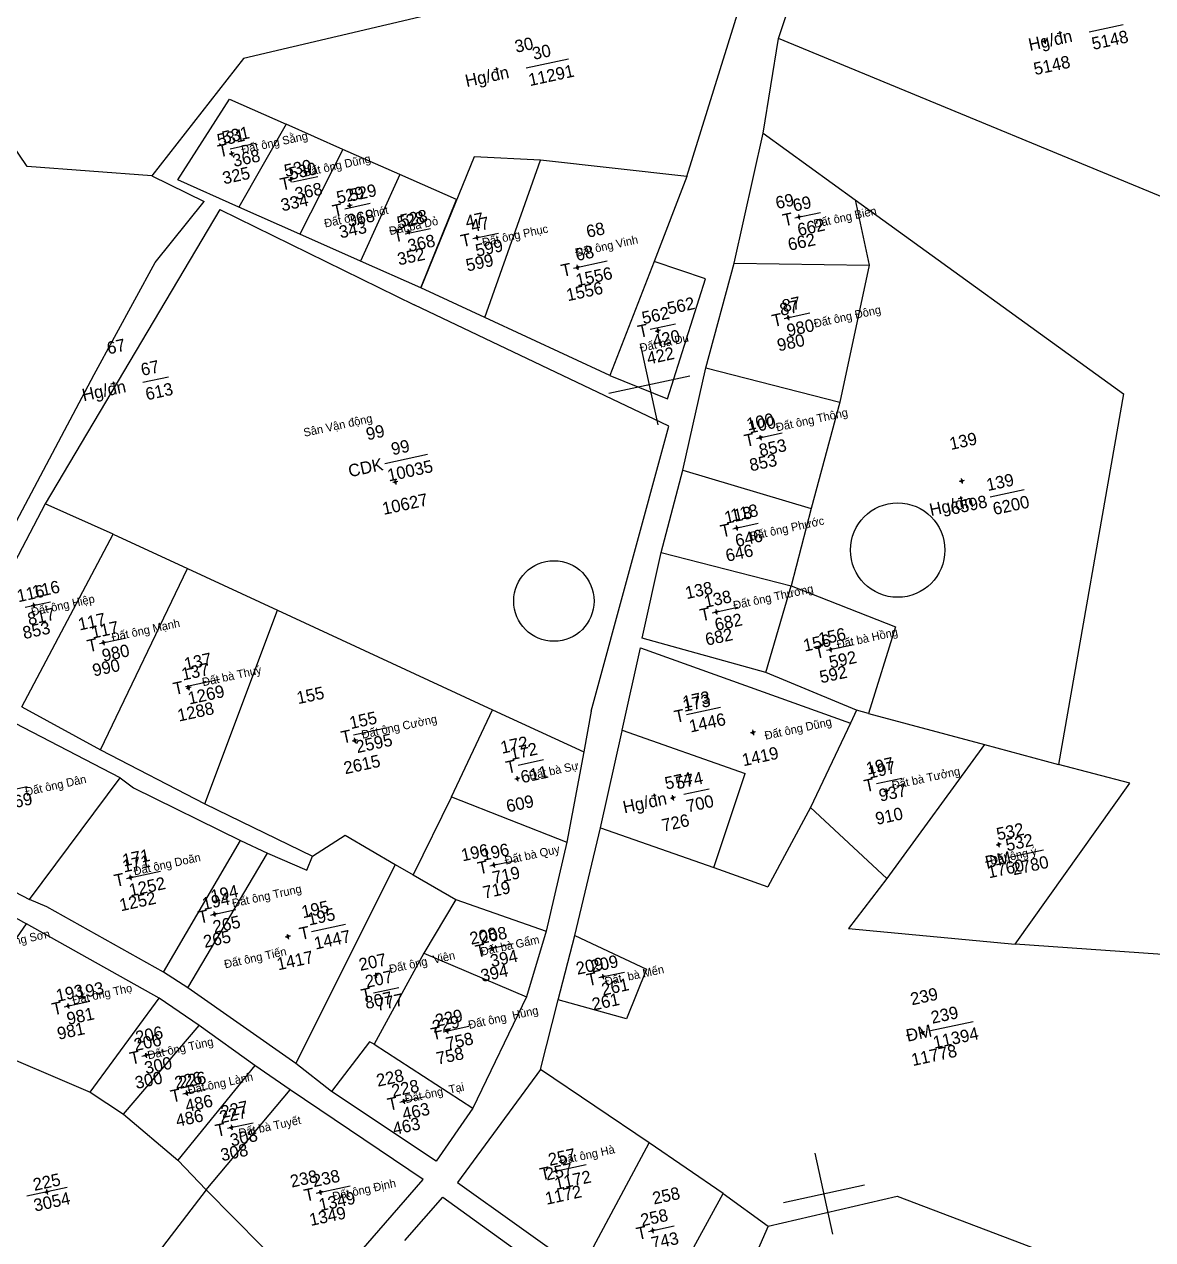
# Model space of a CAD drawing. Extents: x 537054 to 538409, y 1836408 to 1837892.
# Drawn here: x 537896.9 to 538169.6, y 1837416.8 to 1837710.4 of the extents above; entities that cross this region are included whole.
import ezdxf

# ---------------------------------------------------------------- set-up
doc = ezdxf.new("R2010")
doc.units = 0
for name, color, linetype in [('Level 11', 7, 'Continuous'), ('Level 15', 7, 'Continuous'), ('Level 2', 7, 'Continuous'), ('Level 22', 7, 'Continuous'), ('Level 45', 7, 'Continuous'), ('Level 56', 7, 'Continuous'), ('Level 63', 7, 'Continuous')]:
    doc.layers.add(name, color=color, linetype=linetype)

msp = doc.modelspace()

# ---------------------------------------------------------------- linework, layer by layer
at = {"layer": 'Level 11'}
for p, q in [((538143.23, 1837706.23), (538142.92, 1837706.16)), ((538143.47, 1837706.6), (538143.23, 1837706.23)), ((538143.23, 1837706.23), (538143.6, 1837705.99)), ((538143.4, 1837706.91), (538143.47, 1837706.6)), ((538143.83, 1837706.36), (538143.47, 1837706.6)), ((538143.6, 1837705.99), (538143.83, 1837706.36)), ((538143.6, 1837705.99), (538143.66, 1837705.68)), ((538144.14, 1837706.42), (538143.83, 1837706.36)), ((537946.75, 1837679.11), (537946.44, 1837679.05)), ((537946.99, 1837679.48), (537946.75, 1837679.11)), ((537946.75, 1837679.11), (537947.12, 1837678.88)), ((537946.92, 1837679.8), (537946.99, 1837679.48)), ((537947.36, 1837679.25), (537946.99, 1837679.48)), ((537947.12, 1837678.88), (537947.36, 1837679.25)), ((537947.12, 1837678.88), (537947.19, 1837678.56)), ((537947.67, 1837679.31), (537947.36, 1837679.25)), ((537961.03, 1837672.81), (537960.71, 1837672.75)), ((537961.26, 1837673.18), (537961.03, 1837672.81)), ((537961.03, 1837672.81), (537961.39, 1837672.58)), ((537961.2, 1837673.49), (537961.26, 1837673.18)), ((537961.63, 1837672.95), (537961.26, 1837673.18)), ((537961.39, 1837672.58), (537961.63, 1837672.95)), ((537961.39, 1837672.58), (537961.46, 1837672.27)), ((537961.94, 1837673.01), (537961.63, 1837672.95)), ((537975.27, 1837666.54), (537974.96, 1837666.47)), ((537975.51, 1837666.91), (537975.27, 1837666.54)), ((537975.27, 1837666.54), (537975.64, 1837666.3)), ((537975.44, 1837667.21), (537975.51, 1837666.91)), ((537975.88, 1837666.67), (537975.51, 1837666.91)), ((537975.64, 1837666.3), (537975.88, 1837666.67)), ((537975.64, 1837666.3), (537975.7, 1837666)), ((537976.19, 1837666.74), (537975.88, 1837666.67)), ((538083.84, 1837663.8), (538083.54, 1837663.73)), ((538084.08, 1837664.17), (538083.84, 1837663.8)), ((538083.84, 1837663.8), (538084.21, 1837663.56)), ((538084.01, 1837664.48), (538084.08, 1837664.17)), ((538084.45, 1837663.93), (538084.08, 1837664.17)), ((538084.21, 1837663.56), (538084.45, 1837663.93)), ((538084.21, 1837663.56), (538084.28, 1837663.25)), ((538084.75, 1837664), (538084.45, 1837663.93)), ((537989.47, 1837660.27), (537989.16, 1837660.2)), ((537989.71, 1837660.63), (537989.47, 1837660.27)), ((537989.47, 1837660.27), (537989.84, 1837660.03)), ((537989.64, 1837660.95), (537989.71, 1837660.63)), ((537990.08, 1837660.4), (537989.71, 1837660.63)), ((537989.84, 1837660.03), (537990.08, 1837660.4)), ((537990.39, 1837660.46), (537990.08, 1837660.4)), ((537989.84, 1837660.03), (537989.91, 1837659.72)), ((538006.04, 1837658.8), (538005.72, 1837658.73)), ((538006.28, 1837659.17), (538006.04, 1837658.8)), ((538006.04, 1837658.8), (538006.41, 1837658.56)), ((538006.21, 1837659.47), (538006.28, 1837659.17)), ((538006.64, 1837658.93), (538006.28, 1837659.17)), ((538006.41, 1837658.56), (538006.64, 1837658.93)), ((538006.41, 1837658.56), (538006.47, 1837658.26)), ((538006.96, 1837659), (538006.64, 1837658.93)), ((538030.3, 1837651.62), (538029.99, 1837651.55)), ((538030.54, 1837651.98), (538030.3, 1837651.62)), ((538030.3, 1837651.62), (538030.67, 1837651.38)), ((538030.47, 1837652.29), (538030.54, 1837651.98)), ((538030.91, 1837651.75), (538030.54, 1837651.98)), ((538030.67, 1837651.38), (538030.91, 1837651.75)), ((538031.22, 1837651.81), (538030.91, 1837651.75)), ((538030.67, 1837651.38), (538030.73, 1837651.08)), ((538081.48, 1837639.87), (538081.24, 1837639.5)), ((538081.41, 1837640.19), (538081.48, 1837639.87)), ((538081.85, 1837639.63), (538081.48, 1837639.87)), ((538049.92, 1837636.99), (538049.98, 1837636.68)), ((538081.24, 1837639.5), (538080.93, 1837639.44)), ((538081.24, 1837639.5), (538081.61, 1837639.27)), ((538081.61, 1837639.27), (538081.85, 1837639.63)), ((538081.61, 1837639.27), (538081.68, 1837638.95)), ((538082.16, 1837639.7), (538081.85, 1837639.63)), ((538049.75, 1837636.32), (538049.43, 1837636.25)), ((538049.98, 1837636.68), (538049.75, 1837636.32)), ((538049.75, 1837636.32), (538050.11, 1837636.08)), ((538050.35, 1837636.45), (538049.98, 1837636.68)), ((538050.11, 1837636.08), (538050.35, 1837636.45)), ((538050.11, 1837636.08), (538050.18, 1837635.77)), ((538050.67, 1837636.51), (538050.35, 1837636.45)), ((538074.55, 1837610.52), (538074.24, 1837610.45)), ((538074.79, 1837610.89), (538074.55, 1837610.52)), ((538074.55, 1837610.52), (538074.92, 1837610.28)), ((538074.72, 1837611.2), (538074.79, 1837610.89)), ((538075.15, 1837610.65), (538074.79, 1837610.89)), ((538074.92, 1837610.28), (538075.15, 1837610.65)), ((538075.47, 1837610.72), (538075.15, 1837610.65)), ((538074.92, 1837610.28), (538074.98, 1837609.97)), ((537986.32, 1837599.78), (537986.02, 1837599.71)), ((537986.56, 1837600.15), (537986.32, 1837599.78)), ((537986.32, 1837599.78), (537986.69, 1837599.54)), ((537986.49, 1837600.46), (537986.56, 1837600.15)), ((537986.92, 1837599.91), (537986.56, 1837600.15)), ((537986.69, 1837599.54), (537986.92, 1837599.91)), ((537986.69, 1837599.54), (537986.75, 1837599.23)), ((537987.23, 1837599.97), (537986.92, 1837599.91)), ((538123.18, 1837600.03), (538122.86, 1837599.97)), ((538123.41, 1837600.4), (538123.18, 1837600.03)), ((538123.18, 1837600.03), (538123.54, 1837599.8)), ((538123.35, 1837600.71), (538123.41, 1837600.4)), ((538123.78, 1837600.17), (538123.41, 1837600.4)), ((538123.54, 1837599.8), (538123.78, 1837600.17)), ((538123.54, 1837599.8), (538123.61, 1837599.49)), ((538124.1, 1837600.23), (538123.78, 1837600.17)), ((538068.8, 1837588.68), (538068.49, 1837588.62)), ((538069.03, 1837589.05), (538068.8, 1837588.68)), ((538068.8, 1837588.68), (538069.17, 1837588.45)), ((538068.97, 1837589.35), (538069.03, 1837589.05)), ((538069.4, 1837588.81), (538069.03, 1837589.05)), ((538069.17, 1837588.45), (538069.4, 1837588.81)), ((538069.17, 1837588.45), (538069.23, 1837588.14)), ((538069.71, 1837588.88), (538069.4, 1837588.81)), ((537898.93, 1837570.01), (537898.63, 1837569.94)), ((537899.17, 1837570.37), (537898.93, 1837570.01)), ((537898.93, 1837570.01), (537899.3, 1837569.77)), ((537899.1, 1837570.69), (537899.17, 1837570.37)), ((537899.54, 1837570.14), (537899.17, 1837570.37)), ((537899.3, 1837569.77), (537899.54, 1837570.14)), ((537899.3, 1837569.77), (537899.37, 1837569.46)), ((537899.84, 1837570.2), (537899.54, 1837570.14)), ((538063.87, 1837568.41), (538063.56, 1837568.34)), ((538064.1, 1837568.77), (538063.87, 1837568.41)), ((538063.87, 1837568.41), (538064.23, 1837568.17)), ((538064.04, 1837569.08), (538064.1, 1837568.77)), ((538064.47, 1837568.54), (538064.1, 1837568.77)), ((538064.23, 1837568.17), (538064.47, 1837568.54)), ((538064.23, 1837568.17), (538064.3, 1837567.86)), ((538064.77, 1837568.6), (538064.47, 1837568.54)), ((537915.78, 1837560.97), (537915.48, 1837560.9)), ((537916.02, 1837561.34), (537915.78, 1837560.97)), ((537915.78, 1837560.97), (537916.15, 1837560.73)), ((537915.95, 1837561.64), (537916.02, 1837561.34)), ((537916.39, 1837561.1), (537916.02, 1837561.34)), ((537916.15, 1837560.73), (537916.39, 1837561.1)), ((537916.15, 1837560.73), (537916.21, 1837560.43)), ((537916.69, 1837561.16), (537916.39, 1837561.1)), ((538091.49, 1837559.33), (538091.18, 1837559.26)), ((538091.73, 1837559.7), (538091.49, 1837559.33)), ((538091.49, 1837559.33), (538091.86, 1837559.09)), ((538091.66, 1837560), (538091.73, 1837559.7)), ((538092.1, 1837559.46), (538091.73, 1837559.7)), ((538091.86, 1837559.09), (538092.1, 1837559.46)), ((538091.86, 1837559.09), (538091.93, 1837558.79)), ((538092.41, 1837559.53), (538092.1, 1837559.46)), ((537936.32, 1837550.08), (537936.02, 1837550.01)), ((537936.56, 1837550.45), (537936.32, 1837550.08)), ((537936.32, 1837550.08), (537936.69, 1837549.84)), ((537936.49, 1837550.75), (537936.56, 1837550.45)), ((537936.93, 1837550.21), (537936.56, 1837550.45)), ((537936.69, 1837549.84), (537936.93, 1837550.21)), ((537936.69, 1837549.84), (537936.75, 1837549.54)), ((537937.23, 1837550.27), (537936.93, 1837550.21)), ((538072.92, 1837539.98), (538072.99, 1837539.66)), ((537976.5, 1837537.36), (537976.19, 1837537.29)), ((537976.74, 1837537.73), (537976.5, 1837537.36)), ((537976.5, 1837537.36), (537976.87, 1837537.12)), ((537976.67, 1837538.04), (537976.74, 1837537.73)), ((537977.11, 1837537.49), (537976.74, 1837537.73)), ((537976.87, 1837537.12), (537977.11, 1837537.49)), ((537976.87, 1837537.12), (537976.94, 1837536.81)), ((537977.42, 1837537.56), (537977.11, 1837537.49)), ((538072.75, 1837539.29), (538072.45, 1837539.23)), ((538072.99, 1837539.66), (538072.75, 1837539.29)), ((538072.75, 1837539.29), (538073.12, 1837539.06)), ((538073.35, 1837539.43), (538072.99, 1837539.66)), ((538073.12, 1837539.06), (538073.35, 1837539.43)), ((538073.12, 1837539.06), (538073.18, 1837538.74)), ((538073.66, 1837539.49), (538073.35, 1837539.43)), ((538016.01, 1837528.49), (538015.77, 1837528.12)), ((538015.94, 1837528.8), (538016.01, 1837528.49)), ((538016.38, 1837528.25), (538016.01, 1837528.49)), ((538016.14, 1837527.88), (538016.38, 1837528.25)), ((538016.69, 1837528.32), (538016.38, 1837528.25)), ((538015.77, 1837528.12), (538015.46, 1837528.05)), ((538015.77, 1837528.12), (538016.14, 1837527.88)), ((538016.14, 1837527.88), (538016.21, 1837527.57)), ((538105.22, 1837525.49), (538104.99, 1837525.12)), ((538105.16, 1837525.8), (538105.22, 1837525.49)), ((538105.59, 1837525.25), (538105.22, 1837525.49)), ((538105.35, 1837524.88), (538105.59, 1837525.25)), ((538105.9, 1837525.31), (538105.59, 1837525.25)), ((538053.36, 1837523.51), (538053.06, 1837523.44)), ((538053.6, 1837523.88), (538053.36, 1837523.51)), ((538053.36, 1837523.51), (538053.73, 1837523.27)), ((538053.53, 1837524.19), (538053.6, 1837523.88)), ((538053.97, 1837523.64), (538053.6, 1837523.88)), ((538053.73, 1837523.27), (538053.97, 1837523.64)), ((538053.73, 1837523.27), (538053.8, 1837522.96)), ((538054.27, 1837523.7), (538053.97, 1837523.64)), ((538104.99, 1837525.12), (538104.68, 1837525.05)), ((538104.99, 1837525.12), (538105.35, 1837524.88)), ((538105.35, 1837524.88), (538105.42, 1837524.57)), ((538132.08, 1837512.22), (538131.78, 1837512.15)), ((538132.32, 1837512.58), (538132.08, 1837512.22)), ((538132.08, 1837512.22), (538132.45, 1837511.98)), ((538132.25, 1837512.89), (538132.32, 1837512.58)), ((538132.69, 1837512.35), (538132.32, 1837512.58)), ((538132.45, 1837511.98), (538132.69, 1837512.35)), ((538132.45, 1837511.98), (538132.51, 1837511.67)), ((538132.99, 1837512.41), (538132.69, 1837512.35)), ((538010.36, 1837507.66), (538010.12, 1837507.29)), ((538010.29, 1837507.96), (538010.36, 1837507.66)), ((538010.73, 1837507.42), (538010.36, 1837507.66)), ((537922.47, 1837504.94), (537922.54, 1837504.63)), ((538010.12, 1837507.29), (538009.81, 1837507.22)), ((538010.12, 1837507.29), (538010.49, 1837507.05)), ((538010.49, 1837507.05), (538010.73, 1837507.42)), ((538010.49, 1837507.05), (538010.56, 1837506.75)), ((538011.04, 1837507.49), (538010.73, 1837507.42)), ((537922.3, 1837504.26), (537921.99, 1837504.19)), ((537922.54, 1837504.63), (537922.3, 1837504.26)), ((537922.3, 1837504.26), (537922.67, 1837504.02)), ((537922.91, 1837504.39), (537922.54, 1837504.63)), ((537922.67, 1837504.02), (537922.91, 1837504.39)), ((537922.67, 1837504.02), (537922.74, 1837503.71)), ((537923.22, 1837504.46), (537922.91, 1837504.39)), ((537942.76, 1837496.08), (537942.83, 1837495.78)), ((537942.59, 1837495.41), (537942.28, 1837495.34)), ((537942.83, 1837495.78), (537942.59, 1837495.41)), ((537942.59, 1837495.41), (537942.96, 1837495.17)), ((537943.19, 1837495.54), (537942.83, 1837495.78)), ((537942.96, 1837495.17), (537943.19, 1837495.54)), ((537942.96, 1837495.17), (537943.02, 1837494.87)), ((537943.51, 1837495.61), (537943.19, 1837495.54)), ((537960.32, 1837489.99), (537960.02, 1837489.92)), ((537960.56, 1837490.36), (537960.32, 1837489.99)), ((537960.32, 1837489.99), (537960.69, 1837489.75)), ((537960.49, 1837490.66), (537960.56, 1837490.36)), ((537960.93, 1837490.12), (537960.56, 1837490.36)), ((537960.69, 1837489.75), (537960.93, 1837490.12)), ((537961.23, 1837490.19), (537960.93, 1837490.12)), ((537960.69, 1837489.75), (537960.76, 1837489.45)), ((538009.59, 1837487.19), (538009.28, 1837487.13)), ((538009.83, 1837487.56), (538009.59, 1837487.19)), ((538009.59, 1837487.19), (538009.96, 1837486.96)), ((538009.76, 1837487.87), (538009.83, 1837487.56)), ((538010.2, 1837487.32), (538009.83, 1837487.56)), ((538009.96, 1837486.96), (538010.2, 1837487.32)), ((538010.51, 1837487.39), (538010.2, 1837487.32)), ((538009.96, 1837486.96), (538010.03, 1837486.64)), ((537981.78, 1837481.3), (537981.84, 1837481)), ((537981.61, 1837480.63), (537981.29, 1837480.56)), ((537981.84, 1837481), (537981.61, 1837480.63)), ((537981.61, 1837480.63), (537981.97, 1837480.39)), ((537982.21, 1837480.76), (537981.84, 1837481)), ((537981.97, 1837480.39), (537982.21, 1837480.76)), ((537981.97, 1837480.39), (537982.04, 1837480.09)), ((537982.52, 1837480.83), (537982.21, 1837480.76)), ((538036.49, 1837480.28), (538036.18, 1837480.22)), ((538036.72, 1837480.65), (538036.49, 1837480.28)), ((538036.49, 1837480.28), (538036.85, 1837480.05)), ((538036.66, 1837480.95), (538036.72, 1837480.65)), ((538037.09, 1837480.41), (538036.72, 1837480.65)), ((538036.85, 1837480.05), (538037.09, 1837480.41)), ((538036.85, 1837480.05), (538036.92, 1837479.74)), ((538037.39, 1837480.48), (538037.09, 1837480.41)), ((537907.26, 1837473.22), (537906.96, 1837473.16)), ((537907.5, 1837473.59), (537907.26, 1837473.22)), ((537907.26, 1837473.22), (537907.63, 1837472.99)), ((537907.43, 1837473.91), (537907.5, 1837473.59)), ((537907.87, 1837473.36), (537907.5, 1837473.59)), ((537907.63, 1837472.99), (537907.87, 1837473.36)), ((537907.63, 1837472.99), (537907.7, 1837472.67)), ((537908.17, 1837473.42), (537907.87, 1837473.36)), ((537998.88, 1837467.21), (537998.57, 1837467.15)), ((537999.11, 1837467.58), (537998.88, 1837467.21)), ((537998.88, 1837467.21), (537999.24, 1837466.97)), ((537999.05, 1837467.88), (537999.11, 1837467.58)), ((537999.48, 1837467.34), (537999.11, 1837467.58)), ((537999.24, 1837466.97), (537999.48, 1837467.34)), ((537999.24, 1837466.97), (537999.31, 1837466.67)), ((537999.79, 1837467.41), (537999.48, 1837467.34)), ((538113.66, 1837466.87), (538113.35, 1837466.8)), ((538113.9, 1837467.24), (538113.66, 1837466.87)), ((538113.66, 1837466.87), (538114.03, 1837466.63)), ((538113.84, 1837467.54), (538113.9, 1837467.24)), ((538114.27, 1837467), (538113.9, 1837467.24)), ((538114.03, 1837466.63), (538114.27, 1837467)), ((538114.03, 1837466.63), (538114.1, 1837466.33)), ((538114.58, 1837467.07), (538114.27, 1837467)), ((537926.06, 1837461.33), (537925.75, 1837461.27)), ((537926.29, 1837461.7), (537926.06, 1837461.33)), ((537926.06, 1837461.33), (537926.43, 1837461.1)), ((537926.23, 1837462), (537926.29, 1837461.7)), ((537926.66, 1837461.46), (537926.29, 1837461.7)), ((537926.43, 1837461.1), (537926.66, 1837461.46)), ((537926.43, 1837461.1), (537926.49, 1837460.79)), ((537926.97, 1837461.53), (537926.66, 1837461.46)), ((537935.91, 1837452.18), (537935.61, 1837452.11)), ((537936.15, 1837452.54), (537935.91, 1837452.18)), ((537935.91, 1837452.18), (537936.28, 1837451.94)), ((537936.08, 1837452.86), (537936.15, 1837452.54)), ((537936.52, 1837452.31), (537936.15, 1837452.54)), ((537936.28, 1837451.94), (537936.52, 1837452.31)), ((537936.28, 1837451.94), (537936.35, 1837451.63)), ((537936.82, 1837452.37), (537936.52, 1837452.31)), ((537988.35, 1837450.22), (537988.04, 1837450.15)), ((537988.58, 1837450.59), (537988.35, 1837450.22)), ((537988.35, 1837450.22), (537988.71, 1837449.98)), ((537988.52, 1837450.9), (537988.58, 1837450.59)), ((537988.95, 1837450.35), (537988.58, 1837450.59)), ((537988.71, 1837449.98), (537988.95, 1837450.35)), ((537988.71, 1837449.98), (537988.78, 1837449.67)), ((537989.25, 1837450.41), (537988.95, 1837450.35)), ((537946.75, 1837443.89), (537946.44, 1837443.82)), ((537946.98, 1837444.25), (537946.75, 1837443.89)), ((537946.75, 1837443.89), (537947.11, 1837443.65)), ((537946.92, 1837444.56), (537946.98, 1837444.25)), ((537947.35, 1837444.02), (537946.98, 1837444.25)), ((537947.11, 1837443.65), (537947.35, 1837444.02)), ((537947.11, 1837443.65), (537947.18, 1837443.34)), ((537947.65, 1837444.08), (537947.35, 1837444.02)), ((538025.17, 1837433.37), (538024.87, 1837433.3)), ((538025.41, 1837433.74), (538025.17, 1837433.37)), ((538025.17, 1837433.37), (538025.54, 1837433.13)), ((538025.34, 1837434.05), (538025.41, 1837433.74)), ((538025.78, 1837433.5), (538025.41, 1837433.74)), ((538025.54, 1837433.13), (538025.78, 1837433.5)), ((538025.54, 1837433.13), (538025.61, 1837432.82)), ((538026.08, 1837433.56), (538025.78, 1837433.5)), ((537902.34, 1837428.64), (537902.1, 1837428.27)), ((537902.28, 1837428.94), (537902.34, 1837428.64)), ((537902.71, 1837428.4), (537902.34, 1837428.64)), ((537902.47, 1837428.04), (537902.71, 1837428.4)), ((537903.02, 1837428.47), (537902.71, 1837428.4)), ((537968.43, 1837428.61), (537968.19, 1837428.24)), ((537968.36, 1837428.91), (537968.43, 1837428.61)), ((537968.8, 1837428.37), (537968.43, 1837428.61)), ((537968.56, 1837428), (537968.8, 1837428.37)), ((537969.1, 1837428.43), (537968.8, 1837428.37)), ((537902.1, 1837428.27), (537901.79, 1837428.21)), ((537902.1, 1837428.27), (537902.47, 1837428.04)), ((537902.47, 1837428.04), (537902.54, 1837427.73)), ((537968.19, 1837428.24), (537967.89, 1837428.17)), ((537968.19, 1837428.24), (537968.56, 1837428)), ((537968.56, 1837428), (537968.62, 1837427.7)), ((538048.66, 1837419.67), (538048.73, 1837419.35)), ((538048.49, 1837418.99), (538048.19, 1837418.92)), ((538048.73, 1837419.35), (538048.49, 1837418.99)), ((538048.49, 1837418.99), (538048.86, 1837418.75)), ((538049.1, 1837419.12), (538048.73, 1837419.35)), ((538048.86, 1837418.75), (538049.1, 1837419.12)), ((538048.86, 1837418.75), (538048.93, 1837418.44)), ((538049.4, 1837419.18), (538049.1, 1837419.12))]:
    msp.add_line(p, q, dxfattribs=at)
for centre in [(538143.53, 1837706.29), (537947.06, 1837679.18), (537961.33, 1837672.88), (537975.57, 1837666.6), (538084.15, 1837663.87), (537989.78, 1837660.33), (538006.34, 1837658.86), (538030.6, 1837651.68), (538081.55, 1837639.57), (538050.05, 1837636.38), (538074.85, 1837610.58), (537986.62, 1837599.84), (538123.48, 1837600.1), (538069.1, 1837588.75), (537899.24, 1837570.07), (538064.17, 1837568.47), (537916.08, 1837561.03), (538091.8, 1837559.4), (537936.62, 1837550.14), (537976.8, 1837537.42), (538073.05, 1837539.36), (538016.08, 1837528.18), (538105.29, 1837525.18), (538053.67, 1837523.57), (538132.38, 1837512.28), (538010.43, 1837507.35), (537922.61, 1837504.32), (537942.89, 1837495.47), (537960.62, 1837490.05), (538009.89, 1837487.26), (537981.91, 1837480.7), (538036.79, 1837480.35), (537907.57, 1837473.29), (537999.18, 1837467.28), (538113.97, 1837466.93), (537926.36, 1837461.4), (537936.21, 1837452.24), (537988.65, 1837450.28), (537947.05, 1837443.95), (538025.47, 1837433.43), (537902.41, 1837428.34), (537968.49, 1837428.3), (538048.79, 1837419.05)]:
    msp.add_circle(centre, 0.075, dxfattribs=at)
at = {"layer": 'Level 15'}
for p, q in [((538154.29, 1837708.62), (538162.5, 1837710.39)), ((538018.18, 1837699.87), (538028.45, 1837702.08)), ((537946.7, 1837680.34), (537952.85, 1837681.67)), ((537961.72, 1837672.33), (537967.88, 1837673.66)), ((537974.38, 1837665.86), (537980.53, 1837667.18)), ((538083.17, 1837663.65), (538089.33, 1837664.98)), ((537988.98, 1837659.8), (537995.14, 1837661.13)), ((538005.36, 1837658.65), (538011.52, 1837659.98)), ((538029.62, 1837651.48), (538037.83, 1837653.25)), ((538080.58, 1837639.36), (538086.74, 1837640.69)), ((538048.17, 1837636.77), (538054.33, 1837638.1)), ((537925.62, 1837623.97), (537931.77, 1837625.3)), ((538073.88, 1837610.38), (538080.04, 1837611.71)), ((537984.07, 1837604.36), (537994.34, 1837606.57)), ((538130.38, 1837596.25), (538138.59, 1837598.02)), ((538068.12, 1837588.55), (538074.28, 1837589.88)), ((537897.13, 1837569.62), (537903.29, 1837570.95)), ((538063.19, 1837568.27), (538069.35, 1837569.6)), ((537915.11, 1837560.82), (537921.26, 1837562.15)), ((538090.82, 1837559.2), (538096.97, 1837560.52)), ((537935.88, 1837550.48), (537944.1, 1837552.26)), ((538056.99, 1837543.73), (538065.2, 1837545.5)), ((537976.46, 1837538.75), (537984.68, 1837540.53)), ((538016.28, 1837531.48), (538022.43, 1837532.81)), ((538102.85, 1837527.02), (538109, 1837528.35)), ((537889.46, 1837524.54), (537897.67, 1837526.32)), ((538056.3, 1837524.43), (538062.45, 1837525.76)), ((538135.05, 1837509.23), (538143.26, 1837511.01)), ((538009.46, 1837507.14), (538015.62, 1837508.47)), ((537921.63, 1837504.12), (537929.84, 1837505.89)), ((537941.91, 1837495.26), (537948.07, 1837496.59)), ((537966.37, 1837491.3), (537974.58, 1837493.07)), ((538008.93, 1837487.05), (538015.08, 1837488.38)), ((538035.81, 1837480.15), (538041.97, 1837481.48)), ((537981.31, 1837476.45), (537987.47, 1837477.78)), ((537906.59, 1837473.09), (537912.75, 1837474.42)), ((538115.93, 1837467.36), (538126.2, 1837469.57)), ((537998.2, 1837467.07), (538004.36, 1837468.4)), ((537925.38, 1837461.19), (537931.54, 1837462.52)), ((537935.23, 1837452.04), (537941.39, 1837453.37)), ((537987.67, 1837450.08), (537993.83, 1837451.41)), ((537946.08, 1837443.74), (537952.24, 1837445.07)), ((538024.49, 1837433.23), (538032.7, 1837435.01)), ((537967.51, 1837428.1), (537975.72, 1837429.88)), ((538047.82, 1837418.85), (538053.98, 1837420.18))]:
    msp.add_line(p, q, dxfattribs=at)
at = {"layer": 'Level 22'}
msp.add_line((537897.57, 1837427.4), (537907.33, 1837429.5), dxfattribs=at)
for points in [[(538079.16, 1837706.98), (538088, 1837733.28), (538182.27, 1837733.78), (538191.92, 1837660.44), (538079.16, 1837706.98)], [(538057.08, 1837673.67), (538075.07, 1837731.59), (537949.91, 1837702.16)], [(538075.48, 1837684.09), (538079.16, 1837706.98)], [(537949.91, 1837702.16), (537927.75, 1837673.8)], [(537927.75, 1837673.8), (537897.64, 1837676.03), (537887.34, 1837691.23)], [(537948.82, 1837666.28), (537934.05, 1837672.85), (537946.5, 1837692.35), (537960.22, 1837686.28)], [(537960.22, 1837686.28), (537948.82, 1837666.28)], [(537973.94, 1837680.21), (537960.22, 1837686.28)], [(538068.49, 1837652.75), (538075.48, 1837684.09)], [(538075.48, 1837684.09), (538097.74, 1837668.05)], [(537973.94, 1837680.21), (537963.53, 1837659.74)], [(537987.65, 1837674.14), (537973.94, 1837680.21)], [(538021.69, 1837677.58), (538005.67, 1837678.39), (537992.8, 1837646.72)], [(538008.22, 1837639.61), (538021.69, 1837677.58)], [(538057.08, 1837673.67), (538021.69, 1837677.58)], [(537927.75, 1837673.8), (537940.4, 1837667.59)], [(537987.65, 1837674.14), (537978.19, 1837653.22)], [(537992.8, 1837646.72), (538001.37, 1837668.07), (537987.65, 1837674.14)], [(538057.08, 1837673.67), (538049.13, 1837653.15)], [(537888.56, 1837578.24), (537913.85, 1837625.86), (537928.57, 1837652.87), (537940.4, 1837667.59)], [(537963.53, 1837659.74), (537948.82, 1837666.28)], [(538097.74, 1837668.05), (538101.12, 1837652.24)], [(538097.74, 1837668.05), (538162.56, 1837621.16), (538146.84, 1837531.65)], [(537944.23, 1837665.71), (537902, 1837594.6)], [(537944.23, 1837665.71), (537991.15, 1837642.66)], [(537978.19, 1837653.22), (537963.53, 1837659.74)], [(537992.8, 1837646.72), (537978.19, 1837653.22)], [(538049.13, 1837653.15), (538038.45, 1837625.57)], [(538038.45, 1837625.57), (538052.35, 1837619.91), (538061.57, 1837648.93), (538049.13, 1837653.15)], [(538061.63, 1837627.47), (538068.49, 1837652.75)], [(538068.49, 1837652.75), (538101.12, 1837652.24)], [(538101.12, 1837652.24), (538094.03, 1837619.15)], [(538008.22, 1837639.61), (537992.8, 1837646.72)], [(538033.96, 1837544.49), (538052.7, 1837613.37), (537991.15, 1837642.66)], [(538038.45, 1837625.57), (538008.22, 1837639.61)], [(538056.07, 1837602.75), (538061.63, 1837627.47)], [(538061.63, 1837627.47), (538094.03, 1837619.15)], [(538094.03, 1837619.15), (538087.05, 1837593.49)], [(538050.82, 1837582.82), (538056.07, 1837602.75)], [(538056.07, 1837602.75), (538087.05, 1837593.49)], [(537902, 1837594.6), (537880.57, 1837553.78)], [(537918.44, 1837587.28), (537902, 1837594.6)], [(538087.05, 1837593.49), (538082.26, 1837574.79)], [(537896.37, 1837545.52), (537918.44, 1837587.28)], [(537918.44, 1837587.28), (537936.35, 1837578.99)], [(538076.11, 1837553.84), (538046.25, 1837562.11), (538050.82, 1837582.82)], [(538050.82, 1837582.82), (538082.26, 1837574.79)], [(537915.33, 1837535.13), (537936.35, 1837578.99)], [(537936.35, 1837578.99), (537958.11, 1837568.91)], [(538076.11, 1837553.84), (538082.26, 1837574.79)], [(538082.26, 1837574.79), (538107.49, 1837564.88), (538100.96, 1837543.94)], [(537940.57, 1837522.09), (537958.11, 1837568.91)], [(537958.11, 1837568.91), (538010.09, 1837544.85)], [(538041.43, 1837539.94), (538045.85, 1837559.83), (538096.59, 1837541.62)], [(538098.06, 1837544.72), (538076.11, 1837553.84)], [(537920.13, 1837528.37), (537879.83, 1837549.26), (537864.37, 1837516.65)], [(537896.37, 1837545.52), (537915.33, 1837535.13)], [(538000.14, 1837523.84), (538010.09, 1837544.85)], [(538010.09, 1837544.85), (538032.12, 1837534.66)], [(538033.96, 1837544.49), (538032.12, 1837534.66)], [(538098.06, 1837544.72), (538096.59, 1837541.62)], [(538100.96, 1837543.94), (538098.06, 1837544.72)], [(538100.96, 1837543.94), (538128.98, 1837536.44)], [(538041.39, 1837539.77), (538041.43, 1837539.94)], [(538041.43, 1837539.94), (538071.11, 1837529.48)], [(538096.59, 1837541.62), (538086.9, 1837521.24)], [(538036.19, 1837516.34), (538041.39, 1837539.77)], [(537915.33, 1837535.13), (537940.57, 1837522.09)], [(538032.12, 1837534.66), (538028.05, 1837512.83)], [(538128.98, 1837536.44), (538105.4, 1837504.12)], [(538128.98, 1837536.44), (538146.84, 1837531.65)], [(538136.39, 1837488.26), (538164.07, 1837527.09), (538146.84, 1837531.65)], [(537898.18, 1837499.05), (537920.13, 1837528.37)], [(537920.13, 1837528.37), (537923.33, 1837526.01), (537949.18, 1837513.27)], [(538063.55, 1837506.71), (538071.11, 1837529.48)], [(538000.14, 1837523.84), (537990.93, 1837504.98)], [(538000.14, 1837523.84), (538028.05, 1837512.83)], [(537940.57, 1837522.09), (537966.62, 1837509.44)], [(538086.9, 1837521.24), (538076.61, 1837502.1)], [(538105.4, 1837504.12), (538086.9, 1837521.24)], [(537864.37, 1837516.65), (537898.18, 1837499.05)], [(537966.62, 1837509.44), (537974.45, 1837514.53), (537986.56, 1837507.5)], [(538029.99, 1837490.32), (538036.19, 1837516.34)], [(538036.19, 1837516.34), (538063.55, 1837506.71)], [(537930.57, 1837481.47), (537949.18, 1837513.27)], [(537949.18, 1837513.27), (537955.75, 1837510.24)], [(538028.05, 1837512.83), (538023.09, 1837491.39)], [(537936.46, 1837477.65), (537955.75, 1837510.24)], [(537955.75, 1837510.24), (537965.21, 1837506.09), (537966.62, 1837509.44)], [(537986.56, 1837507.5), (537962.56, 1837459.43)], [(537986.56, 1837507.5), (537990.93, 1837504.98)], [(537990.93, 1837504.98), (538001.25, 1837498.99)], [(538063.55, 1837506.71), (538076.61, 1837502.1)], [(538105.4, 1837504.12), (538096.07, 1837491.98), (538136.39, 1837488.26)], [(537885.91, 1837499.58), (537897.45, 1837493.11)], [(537930.57, 1837481.47), (537902.42, 1837497.27), (537898.18, 1837499.05)], [(538001.25, 1837498.99), (537993.46, 1837486.06)], [(538001.25, 1837498.99), (538023.09, 1837491.39)], [(537890.83, 1837472.38), (537893.36, 1837476.12), (537889.04, 1837481.05), (537897.45, 1837493.11)], [(537929.52, 1837475.19), (537897.45, 1837493.11)], [(538023.09, 1837491.39), (538018.32, 1837475.48)], [(538025.99, 1837474.74), (538029.99, 1837490.32)], [(538029.99, 1837490.32), (538047.29, 1837482.22), (538042.48, 1837470.16), (538025.99, 1837474.74)], [(538180.01, 1837485.18), (538136.39, 1837488.26)], [(537993.46, 1837486.06), (537981.5, 1837464.1)], [(537993.46, 1837486.06), (538018.32, 1837475.48)], [(537936.46, 1837477.65), (537930.57, 1837481.47)], [(537962.56, 1837459.43), (537936.46, 1837477.65)], [(538018.32, 1837475.48), (538005.35, 1837448.59)], [(537912.88, 1837452.45), (537929.52, 1837475.19)], [(537939.2, 1837468.6), (537929.52, 1837475.19)], [(538021.66, 1837457.98), (538025.99, 1837474.74)], [(537920.95, 1837447.13), (537939.2, 1837468.6)], [(537952.67, 1837458.91), (537939.2, 1837468.6)], [(537886.42, 1837463.71), (537912.88, 1837452.45)], [(537981.5, 1837464.1), (537980.4, 1837464.67), (537971.18, 1837452.6)], [(537981.5, 1837464.1), (538005.35, 1837448.59)], [(537952.67, 1837458.91), (537934.08, 1837436.08)], [(537961.2, 1837453.02), (537952.67, 1837458.91)], [(537971.18, 1837452.6), (537962.56, 1837459.43)], [(538021.66, 1837457.98), (538001.62, 1837430.69), (538031.41, 1837409.36)], [(538047.93, 1837440.22), (538021.66, 1837457.98)], [(537912.88, 1837452.45), (537920.95, 1837447.13)], [(537940.9, 1837428.87), (537961.2, 1837453.02)], [(537967.66, 1837401.85), (537993.32, 1837431.41), (537961.2, 1837453.02)], [(538005.35, 1837448.59), (537996.43, 1837435.81), (537971.18, 1837452.6)], [(537920.95, 1837447.13), (537934.08, 1837436.08)], [(538031.41, 1837409.36), (538047.93, 1837440.22)], [(538065.86, 1837427.99), (538047.93, 1837440.22)], [(537934.08, 1837436.08), (537940.9, 1837428.87)], [(537940.9, 1837428.87), (537912.38, 1837391.67)], [(537940.9, 1837428.87), (537967.66, 1837401.85)], [(537988.91, 1837416.67), (537998.06, 1837427.14), (538027.41, 1837405.92)], [(538049.31, 1837397.83), (538065.86, 1837427.99)], [(538065.86, 1837427.99), (538076.71, 1837420.14)], [(538076.71, 1837420.14), (538107.87, 1837427.36), (538154.71, 1837409.53)], [(538076.71, 1837420.14), (538063.19, 1837389.28)]]:
    msp.add_lwpolyline(points, dxfattribs=at)
for centre, radius in [((538107.99, 1837583.41), 11.4), ((538024.92, 1837571.11), 9.72)]:
    msp.add_circle(centre, radius, dxfattribs=at)
at = {"layer": 'Level 63'}
for p, q in [((538050.1, 1837613.66), (538045.87, 1837633.21)), ((538038.21, 1837621.32), (538057.76, 1837625.54)), ((538092.3, 1837418.16), (538088.08, 1837437.71)), ((538080.42, 1837425.83), (538099.97, 1837430.05))]:
    msp.add_line(p, q, dxfattribs=at)

# ---------------------------------------------------------------- texts
at = {"layer": 'Level 15'}
for s, p in [('Hg/đn', (538139.95, 1837703.98)), ('5148', (538155.24, 1837704.22)), ('30', (538020.07, 1837701.81)), ('Hg/đn', (538003.84, 1837695.23)), ('11291', (538019.13, 1837695.47)), ('531', (537945.06, 1837681.52)), ('T', (537944.08, 1837678.24)), ('368', (537947.64, 1837675.94)), ('530', (537960.09, 1837673.51)), ('T', (537959.11, 1837670.23)), ('368', (537962.67, 1837667.93)), ('529', (537972.74, 1837667.04)), ('T', (537971.76, 1837663.76)), ('69', (538083, 1837665.15)), ('368', (537975.32, 1837661.46)), ('528', (537987.35, 1837660.98)), ('47', (538005.19, 1837660.15)), ('T', (538080.55, 1837661.56)), ('662', (538084.12, 1837659.26)), ('T', (537986.37, 1837657.7)), ('368', (537989.93, 1837655.4)), ('T', (538002.75, 1837656.55)), ('599', (538006.31, 1837654.25)), ('68', (538030.48, 1837653.2)), ('T', (538027.01, 1837649.38)), ('1556', (538030.57, 1837647.08)), ('87', (538080.41, 1837640.86)), ('562', (538046.54, 1837637.96)), ('T', (538077.96, 1837637.26)), ('T', (538045.56, 1837634.67)), ('980', (538081.53, 1837634.96)), ('420', (538049.12, 1837632.38)), ('67', (537925.45, 1837625.47)), ('Hg/đn', (537911.27, 1837619.34)), ('613', (537926.57, 1837619.57)), ('100', (538072.25, 1837611.57)), ('T', (538071.27, 1837608.29)), ('99', (537985.94, 1837606.3)), ('853', (538074.83, 1837605.99)), ('CDK', (537975.59, 1837600.99)), ('10035', (537985.02, 1837599.96)), ('139', (538129.77, 1837597.65)), ('Hg/đn', (538116.03, 1837591.62)), ('6200', (538131.33, 1837591.85)), ('118', (538066.48, 1837589.73)), ('T', (538065.5, 1837586.45)), ('646', (538069.07, 1837584.15)), ('116', (537895.5, 1837570.8)), ('138', (538061.55, 1837569.45)), ('817', (537898.08, 1837565.22)), ('T', (538060.57, 1837566.17)), ('682', (538064.14, 1837563.87)), ('117', (537913.47, 1837562)), ('156', (538089.18, 1837560.38)), ('T', (537912.49, 1837558.72)), ('980', (537916.06, 1837556.42)), ('T', (538088.2, 1837557.1)), ('592', (538091.77, 1837554.8)), ('137', (537935.28, 1837551.89)), ('T', (537933.27, 1837548.38)), ('1269', (537936.83, 1837546.09)), ('173', (538056.38, 1837545.13)), ('155', (537975.85, 1837540.16)), ('T', (538054.37, 1837541.63)), ('1446', (538057.94, 1837539.33)), ('T', (537973.85, 1837536.65)), ('2595', (537977.41, 1837534.35)), ('172', (538014.64, 1837532.66)), ('T', (538013.66, 1837529.38)), ('611', (538017.23, 1837527.08)), ('197', (538101.21, 1837528.2)), ('574', (538054.66, 1837525.61)), ('T', (538100.23, 1837524.92)), ('937', (538103.8, 1837522.62)), ('1469', (537890.41, 1837520.15)), ('Hg/đn', (538041.95, 1837519.8)), ('700', (538057.24, 1837520.03)), ('532', (538134.44, 1837510.64)), ('196', (538007.82, 1837508.33)), ('ĐM', (538129.5, 1837506.5)), ('171', (537921.02, 1837505.52)), ('T', (538006.84, 1837505.04)), ('2780', (538135.99, 1837504.84)), ('T', (537919.01, 1837502.02)), ('719', (538010.41, 1837502.75)), ('1252', (537922.58, 1837499.72)), ('194', (537940.28, 1837496.44)), ('T', (537939.3, 1837493.16)), ('195', (537965.76, 1837492.7)), ('265', (537942.86, 1837490.86)), ('T', (537963.76, 1837489.2)), ('1447', (537967.32, 1837486.9)), ('208', (538007.29, 1837488.23)), ('T', (538006.31, 1837484.95)), ('394', (538009.88, 1837482.65)), ('209', (538034.17, 1837481.33)), ('207', (537979.67, 1837477.63)), ('T', (538033.19, 1837478.05)), ('193', (537904.95, 1837474.27)), ('261', (538036.76, 1837475.75)), ('T', (537978.69, 1837474.35)), ('777', (537982.26, 1837472.05)), ('T', (537903.97, 1837470.99)), ('981', (537907.54, 1837468.69)), ('229', (537996.57, 1837468.25)), ('239', (538116.35, 1837468.98)), ('206', (537923.76, 1837462.37)), ('T', (537995.59, 1837464.97)), ('758', (537999.15, 1837462.67)), ('ĐM', (538110.38, 1837464.63)), ('11394', (538116.88, 1837462.96)), ('T', (537922.77, 1837459.09)), ('300', (537926.33, 1837456.79)), ('226', (537933.6, 1837453.22)), ('228', (537986.03, 1837451.26)), ('T', (537932.62, 1837449.94)), ('486', (537936.18, 1837447.64)), ('227', (537944.44, 1837444.92)), ('T', (537985.05, 1837447.98)), ('463', (537988.62, 1837445.68)), ('T', (537943.46, 1837441.64)), ('308', (537947.03, 1837439.34)), ('257', (538023.88, 1837434.64)), ('T', (538021.88, 1837431.13)), ('238', (537966.9, 1837429.51)), ('1172', (538025.44, 1837428.83)), ('T', (537964.9, 1837426)), ('1349', (537968.46, 1837423.7)), ('258', (538046.19, 1837420.03)), ('T', (538045.21, 1837416.75)), ('743', (538048.77, 1837414.45))]:
    msp.add_text(s, height=3, rotation=12.1827, dxfattribs=at).set_placement(p)
at = {"layer": 'Level 2'}
for s, p in [('Đất ông Sằng', (537949.62, 1837679.15)), ('Đất ông Dũng', (537964.66, 1837673.59)), ('Đất ông Chót', (537969.64, 1837661.31)), ('Đất bà Dỏ', (537985.33, 1837659.48)), ('Đất ông Biên', (538087.93, 1837661.22)), ('Đất ông Phục', (538007.82, 1837656.74)), ('Đất ông Vinh', (538030.29, 1837654.25)), ('Đất ông Đông', (538087.97, 1837637.13)), ('Đất bà Du', (538045.88, 1837631.25)), ('Đất ông Thông', (538078.81, 1837612.06)), ('Sân Vận động', (537964.65, 1837610.77)), ('Đất ông Phước', (538072.55, 1837585.77)), ('Đất ông Hiệp', (537898.84, 1837567.47)), ('Đất ông Thương', (538068.47, 1837569.05)), ('Đất ông Mạnh', (537918.28, 1837561.35)), ('Đất bà Hồng', (538093.5, 1837559.58)), ('Đất bà Thuý', (537940.14, 1837550.51)), ('Đất ông Cường', (537978.68, 1837537.83)), ('Đất ông Dũng', (538076.08, 1837537.59)), ('Đất bà Sự', (538019.16, 1837527.9)), ('Đất ông Dân', (537897.4, 1837524.04)), ('Đất bà Tưởng', (538106.83, 1837525.59)), ('Đất bà Quy', (538013.26, 1837507.43)), ('Đất ông ý', (538130.54, 1837507.39)), ('Đất ông Doãn', (537923.57, 1837504.83)), ('Đất ông Trung', (537947.39, 1837497.11)), ('Đất ông Sơn', (537888.52, 1837486.64)), ('Đất bà Gẩm', (538007.47, 1837485.41)), ('Đất ông Tiến', (537945.48, 1837482.36)), ('Đất ông  Viên', (537985.35, 1837481.21)), ('Đất  bà Mến', (538037.44, 1837478.19)), ('Đất ông Thọ', (537908.78, 1837473.65)), ('Đất ông  Hùng', (538004.46, 1837467.72)), ('Đất ông Tùng', (537926.94, 1837460.38)), ('Đất ông Lành', (537936.67, 1837451.93)), ('Đất ông  Tại', (537989.15, 1837449.8)), ('Đất bà Tuyết', (537948.98, 1837441.6)), ('Đất ông Hà', (538026.55, 1837434.91)), ('Đất ông Định', (537971.64, 1837426.3))]:
    msp.add_text(s, height=2, rotation=12.1827, dxfattribs=at).set_placement(p)
at = {"layer": 'Level 45'}
for s, p in [('30', (538015.82, 1837703.52)), ('531', (537943.89, 1837680.89)), ('530', (537961.28, 1837672.83)), ('529', (537975.76, 1837667.58)), ('69', (538078.83, 1837665.75)), ('528', (537988.07, 1837661.42)), ('47', (538003.87, 1837661.17)), ('68', (538033.1, 1837658.82)), ('562', (538052.66, 1837640.27)), ('87', (538079.83, 1837639.98)), ('67', (537917.26, 1837630.66)), ('100', (538071.82, 1837612.26)), ('99', (537979.88, 1837609.91)), ('139', (538120.86, 1837607.58)), ('118', (538067.98, 1837590.27)), ('116', (537899.21, 1837571.8)), ('138', (538057, 1837571.55)), ('117', (537910.3, 1837563.97)), ('156', (538085.52, 1837558.86)), ('137', (537935.93, 1837554.35)), ('155', (537963.11, 1837546.18)), ('173', (538056.42, 1837544.33)), ('172', (538012.38, 1837534.2)), ('197', (538100.71, 1837529.13)), ('574', (538052.07, 1837525.55)), ('532', (538132.22, 1837513.27)), ('171', (537920.99, 1837506.96)), ('196', (538002.86, 1837508.2)), ('194', (537942.33, 1837498.28)), ('195', (537964.28, 1837494.48)), ('208', (538004.92, 1837488.06)), ('207', (537978.14, 1837481.75)), ('209', (538030.61, 1837480.82)), ('193', (537909.87, 1837474.87)), ('239', (538111.42, 1837473.44)), ('229', (537995.84, 1837466.74)), ('206', (537924.16, 1837464.17)), ('228', (537982.37, 1837453.77)), ('226', (537934.58, 1837453.25)), ('227', (537944.78, 1837446.15)), ('257', (538023.17, 1837431.12)), ('225', (537899.4, 1837428.6)), ('238', (537961.54, 1837429.41)), ('258', (538049.08, 1837425.32))]:
    msp.add_text(s, height=3, rotation=12.1827, dxfattribs=at).set_placement(p)
at = {"layer": 'Level 56'}
for s, p in [('5148', (538141.2, 1837698.12)), ('325', (537945.18, 1837671.74)), ('334', (537959.28, 1837665.22)), ('343', (537973.37, 1837658.68)), ('662', (538081.82, 1837655.69)), ('352', (537987.45, 1837652.16)), ('599', (538004.01, 1837650.69)), ('1556', (538028.28, 1837643.51)), ('980', (538079.22, 1837631.39)), ('422', (538047.72, 1837628.21)), ('853', (538072.52, 1837602.41)), ('10627', (537983.79, 1837591.9)), ('6598', (538121.15, 1837591.92)), ('646', (538066.77, 1837580.57)), ('853', (537896.9, 1837561.89)), ('682', (538061.84, 1837560.3)), ('990', (537913.76, 1837552.86)), ('592', (538089.47, 1837551.22)), ('1288', (537934.3, 1837541.97)), ('1419', (538070.72, 1837531.18)), ('2615', (537974.48, 1837529.25)), ('609', (538013.75, 1837520.01)), ('726', (538051.34, 1837515.4)), ('910', (538102.96, 1837517.01)), ('1760', (538130.06, 1837504.11)), ('719', (538008.1, 1837499.18)), ('1252', (537920.28, 1837496.15)), ('265', (537940.56, 1837487.3)), ('1417', (537958.3, 1837481.88)), ('394', (538007.57, 1837479.08)), ('807', (537979.58, 1837472.52)), ('261', (538034.46, 1837472.17)), ('981', (537905.24, 1837465.11)), ('11778', (538111.64, 1837458.76)), ('758', (537996.85, 1837459.1)), ('300', (537924.03, 1837453.22)), ('486', (537933.89, 1837444.07)), ('463', (537986.32, 1837442.11)), ('308', (537944.72, 1837435.78)), ('1172', (538023.15, 1837425.26)), ('3054', (537899.55, 1837423.61)), ('1349', (537966.17, 1837420.13))]:
    msp.add_text(s, height=3, rotation=12.1827, dxfattribs=at).set_placement(p)

doc.saveas('drawing.dxf')
